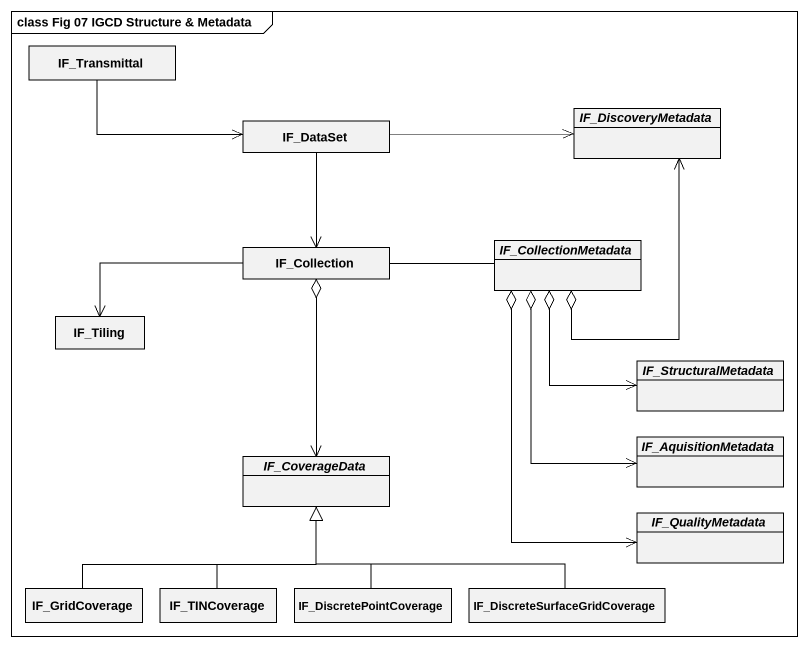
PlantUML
@startuml
mainframe class Fig 07 IGCD Structure & Metadata
hide circle
hide empty members
class IF_Transmittal
class IF_DataSet
abstract class IF_DiscoveryMetadata
class IF_Collection
abstract class IF_CollectionMetadata
class IF_Tiling
abstract class IF_StructuralMetadata
abstract class IF_CoverageData
abstract class IF_AquisitionMetadata
abstract class IF_QualityMetadata
class IF_GridCoverage
class IF_TINCoverage
class IF_DiscretePointCoverage
class "IF_DiscreteSurfaceGridCoverage" as IF_DiscreteSurfaceGridCovera
IF_Transmittal -right-> IF_DataSet
IF_DataSet -right-> IF_DiscoveryMetadata
IF_DataSet --> IF_Collection
IF_Collection -right- IF_CollectionMetadata
IF_Collection -left-> IF_Tiling
IF_Collection o--> IF_CoverageData
IF_CollectionMetadata o-up-> IF_DiscoveryMetadata
IF_CollectionMetadata o--> IF_StructuralMetadata
IF_CollectionMetadata o--> IF_AquisitionMetadata
IF_CollectionMetadata o--> IF_QualityMetadata
IF_GridCoverage -right-|> IF_CoverageData
IF_TINCoverage -up-|> IF_CoverageData
IF_DiscretePointCoverage -up-|> IF_CoverageData
IF_DiscreteSurfaceGridCovera -left-|> IF_CoverageData
@enduml
